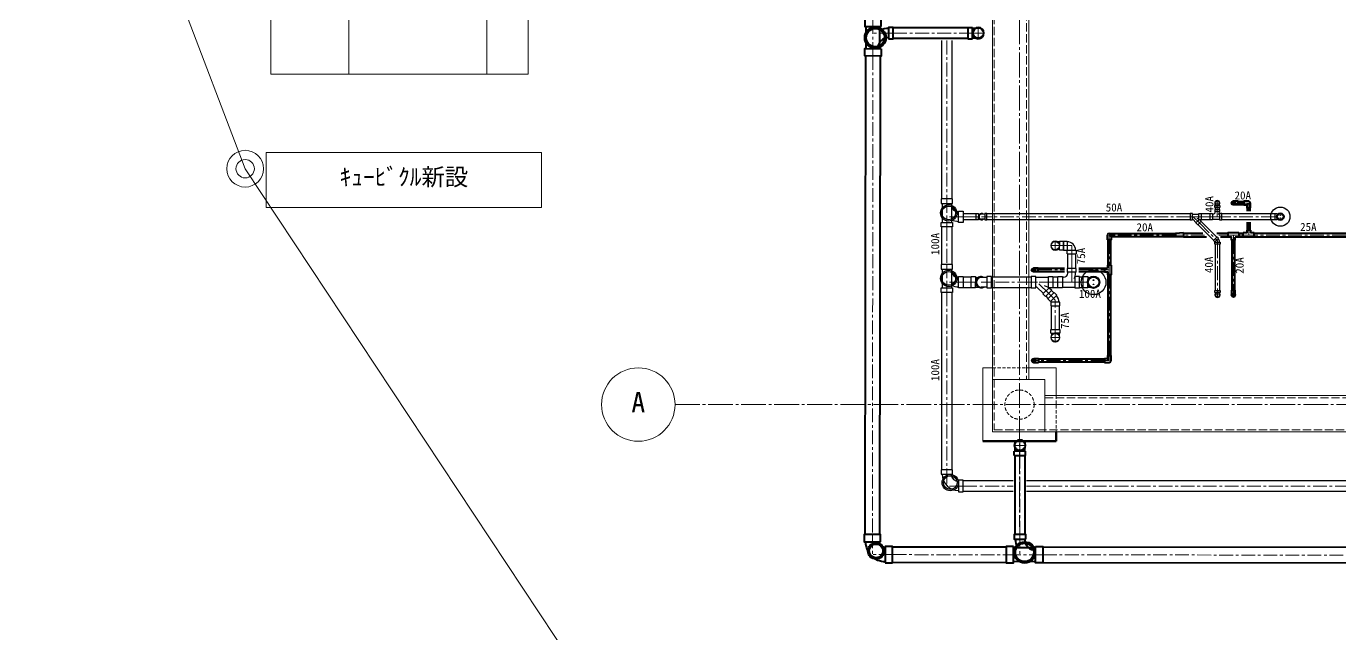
# Model space of a CAD drawing. Units: millimetres at full size. Extents: x -12803 to 120774, y -9413 to 101127.
# Drawn here: x -12603 to 1696, y 11550 to 18168 of the extents above; entities that cross this region are included whole.
import ezdxf
from ezdxf.enums import TextEntityAlignment as Align

# ---------------------------------------------------------------- set-up
doc = ezdxf.new("R2010")
doc.units = ezdxf.units.MM
doc.header["$LTSCALE"] = 30
for name, pattern in [('CHAIN1', [8, 5, -1, 1, -1]), ('CHAIN2', [12, 9, -1, 1, -1]), ('DASHED1', [1.8, 1.2, -0.6]), ('DASHED3', [4, 3, -1])]:
    doc.linetypes.add(name, pattern=pattern)
for name, color, linetype, lineweight in [('0-1_1-2', 7, 'Continuous', 15), ('0-8_1-9', 7, 'Continuous', 15), ('0-9_1-1', 7, 'CHAIN2', 15), ('0-F_1-16', 7, 'Continuous', 15), ('9-1_配管－汚水１：硬質塩ビ管（ＤＶ）', 2, 'Continuous', 30), ('9-3_配管－給水３：ＶＬＰ(ＶＤ)', 7, 'Continuous', 15), ('9-C_配管－排水１：塩ビ製小口径マス（ＶＰ）', 2, 'Continuous', 30), ('9-D_無題14', 5, 'Continuous', 40)]:
    doc.layers.add(name, color=color, linetype=linetype, lineweight=lineweight)
doc.styles.add('ＭＳ ゴシック', font='')
doc.styles.get('ＭＳ ゴシック').set_extended_font_data('MS Gothic')

msp = doc.modelspace()

# ---------------------------------------------------------------- linework, layer by layer
at = {"layer": '0-1_1-2', "linetype": 'DASHED3'}
msp.add_line((-1715, 18321.26), (-1715, 14321.26), dxfattribs=at)
at = {"layer": '0-1_1-2'}
for p, q in [((-1690, 18321.26), (-1690, 14321.26)), ((-2190, 14446.26), (-2085, 14446.26)), ((-2085, 14321.26), (-1515, 14321.26)), ((-1515, 14321.26), (-1515, 13751.26)), ((-1390, 13751.26), (-1390, 13646.26))]:
    msp.add_line(p, q, dxfattribs=at)
at = {"layer": '0-1_1-2', "linetype": 'DASHED1'}
for p, q in [((-2085, 14446.26), (-1690, 14446.26)), ((-1390, 14146.26), (-1390, 13751.26))]:
    msp.add_line(p, q, dxfattribs=at)
at = {"layer": '0-1_1-2', "color": 134, "lineweight": 50}
for p in [(-1390, 13751.26), (-2190, 13646.26)]:
    msp.add_line(p, (-1390, 13646.26), dxfattribs=at)
at = {"layer": '0-1_1-2'}
for points in [[(-2085, 26941.26), (-2085, 13751.26), (35105, 13751.26)], [(-2190, 14446.26), (-2190, 13646.26), (-1390, 13646.26)], [(-1690, 14446.26), (-1390, 14446.26), (-1390, 14146.26)]]:
    msp.add_lwpolyline(points, dxfattribs=at)
at = {"layer": '0-1_1-2', "linetype": 'DASHED3'}
msp.add_lwpolyline([(-2065, 26921.26), (-2065, 13771.26), (35085, 13771.26)], dxfattribs=at)
at = {"layer": '0-1_1-2', "linetype": 'DASHED1'}
msp.add_circle((-1790, 14046.26), 159.25, dxfattribs=at)
at = {"layer": '0-8_1-9'}
for p, q in [((-9940, 24846.26), (-9940, 17646.26)), ((-9090, 24846.26), (-9090, 17646.26)), ((-7590, 24846.26), (-7590, 17646.26)), ((-10220, 16616.26), (-12603, 22887.26)), ((-9940, 17646.26), (-7140, 17646.26)), ((-9992.12, 16794.31), (-9992.12, 16194.31)), ((-10220, 16616.26), (-6495, 10987.26)), ((-9992.12, 16194.31), (-6992.12, 16194.31))]:
    msp.add_line(p, q, dxfattribs=at)
for points in [[(-9940, 24846.26), (-7140, 24846.26), (-7140, 17646.26)], [(-9992.12, 16794.31), (-6992.12, 16794.31), (-6992.12, 16194.31)]]:
    msp.add_lwpolyline(points, dxfattribs=at)
for radius in [200, 100]:
    msp.add_circle((-10220, 16616.26), radius, dxfattribs=at)
at = {"layer": '0-9_1-1'}
for p, q in [((-1790, 31201.26), (-1790, 12715.3)), ((-5540, 14046.26), (39710, 14046.26))]:
    msp.add_line(p, q, dxfattribs=at)
at = {"layer": '0-9_1-1', "linetype": 'Continuous'}
msp.add_circle((-5940, 14046.26), 400, dxfattribs=at)
at = {"layer": '0-F_1-16'}
msp.add_line((-1515, 14146.26), (3935, 14146.26), dxfattribs=at)
at = {"layer": '0-F_1-16', "linetype": 'DASHED3'}
msp.add_line((-1515, 14121.26), (3935, 14121.26), dxfattribs=at)
at = {"layer": '9-1_配管－汚水１：硬質塩ビ管（ＤＶ）', "color": 7, "linetype": 'CHAIN1', "lineweight": 15}
for p, q in [((334.01, 16241.26), (391.61, 16241.26)), ((362.81, 16212.46), (362.81, 16270.06)), ((362.81, 16192.26), (362.81, 16217.26)), ((362.81, 16192.26), (362.81, 16172.58)), ((362.81, 16172.58), (362.81, 16093.58)), ((-2260.37, 16093.58), (-2401.86, 16093.58)), ((-2260.37, 16093.58), (-2235.87, 16093.58)), ((-2238.37, 16093.58), (-2235.87, 16093.58)), ((-2202.37, 16127.08), (-2202.37, 16129.58)), ((-2144.37, 16093.58), (-2202.37, 16093.58)), ((-2202.37, 16057.58), (-2202.37, 16060.08)), ((67.87, 16093.58), (-2144.37, 16093.58)), ((67.87, 16093.58), (100.87, 16093.58)), ((187.87, 16093.58), (100.87, 16093.58)), ((169.46, 16024.99), (100.87, 16093.58)), ((169.46, 16024.99), (340.19, 15854.26)), ((285.81, 16093.58), (187.87, 16093.58)), ((285.81, 16093.58), (362.81, 16093.58)), ((410.81, 16093.58), (362.81, 16093.58)), ((991.52, 16093.58), (410.81, 16093.58)), ((991.52, 16093.58), (1019.52, 16093.58)), ((-1454.34, 15777.76), (-1347.54, 15777.76)), ((-1400.94, 15724.36), (-1400.94, 15831.16)), ((-1312.94, 15777.76), (-1356.44, 15777.76)), ((-1312.94, 15777.76), (-1309.59, 15777.76)), ((-1309.59, 15777.76), (-1221.59, 15777.76)), ((-1221.59, 15689.76), (-1221.59, 15777.76)), ((340.19, 15854.26), (365.64, 15828.8)), ((365.64, 15792.8), (365.64, 15828.8)), ((365.64, 15792.8), (365.64, 15290.26)), ((-1221.59, 15689.76), (-1221.59, 15528.89)), ((-2206.06, 15440.89), (-2206.06, 15447.29)), ((-1221.59, 15528.89), (-1221.59, 15378.89)), ((-2318.06, 15378.89), (-2401.02, 15378.89)), ((-2318.06, 15378.89), (-2268.06, 15378.89)), ((-2274.46, 15378.89), (-2268.06, 15378.89)), ((-2094.06, 15378.89), (-2206.06, 15378.89)), ((-2206.06, 15310.49), (-2206.06, 15316.89)), ((-1663.2, 15378.89), (-2094.06, 15378.89)), ((-1663.2, 15378.89), (-1594.2, 15378.89)), ((-1426.2, 15378.89), (-1594.2, 15378.89)), ((-1472.57, 15257.26), (-1594.2, 15378.89)), ((-1371.59, 15378.89), (-1426.2, 15378.89)), ((-1371.59, 15378.89), (-1221.59, 15378.89)), ((-1138.59, 15378.89), (-1221.59, 15378.89)), ((-1096.18, 15378.89), (-1138.59, 15378.89)), ((-1096.18, 15378.89), (-1041.18, 15378.89)), ((-1446.9, 15231.59), (-1472.57, 15257.26)), ((-1446.9, 15231.59), (-1400.94, 15185.63)), ((-1400.94, 15120.63), (-1400.94, 15185.63)), ((336.84, 15241.26), (394.44, 15241.26)), ((365.64, 15290.26), (365.64, 15265.26)), ((365.64, 15212.46), (365.64, 15270.06)), ((-1400.94, 14865.76), (-1400.94, 15120.63)), ((-1454.34, 14777.76), (-1347.54, 14777.76)), ((-1400.94, 14865.76), (-1400.94, 14822.26)), ((-1400.94, 14724.36), (-1400.94, 14831.16))]:
    msp.add_line(p, q, dxfattribs=at)
at = {"layer": '9-1_配管－汚水１：硬質塩ビ管（ＤＶ）'}
for p, q in [((334.81, 16214.26), (355.39, 16214.26)), ((338.81, 16192.26), (338.81, 16172.58)), ((340.31, 16214.26), (340.31, 16224.6)), ((390.81, 16214.26), (370.23, 16214.26)), ((385.31, 16214.26), (385.31, 16224.6)), ((386.81, 16172.58), (386.81, 16192.26)), ((390.81, 16214.26), (390.81, 16192.26)), ((-2260.37, 16123.58), (-2401.86, 16123.58)), ((-2401.86, 16063.58), (-2260.37, 16063.58)), ((-2235.37, 16060.08), (-2260.37, 16060.08)), ((-2235.37, 16127.08), (-2235.37, 16099.34)), ((-2235.37, 16122.08), (-2219.97, 16122.08)), ((-2235.37, 16060.08), (-2235.37, 16087.81)), ((-2235.37, 16065.08), (-2219.97, 16065.08)), ((-2169.37, 16122.08), (-2202.37, 16122.08)), ((-2169.37, 16065.08), (-2202.37, 16065.08)), ((67.87, 16123.58), (-2144.37, 16123.58)), ((-2144.37, 16063.58), (67.87, 16063.58)), ((92.87, 16122.18), (162.87, 16122.18)), ((97.36, 16064.98), (92.87, 16064.98)), ((134.31, 16028.03), (97.36, 16064.98)), ((169.46, 16063.17), (131.27, 16024.99)), ((161.57, 16064.98), (142.48, 16072.89)), ((162.87, 16064.98), (161.57, 16064.98)), ((166.42, 16060.13), (161.57, 16064.98)), ((357.16, 15871.23), (186.43, 16041.96)), ((285.81, 16123.58), (187.87, 16123.58)), ((187.87, 16063.58), (285.81, 16063.58)), ((316.73, 16122.18), (310.81, 16122.18)), ((310.81, 16064.98), (385.81, 16064.98)), ((389.81, 16150.58), (335.81, 16150.58)), ((340.17, 16145.62), (340.17, 16150.58)), ((385.81, 16122.18), (380.62, 16122.18)), ((385.57, 16145.51), (385.57, 16150.58)), ((991.52, 16123.58), (410.81, 16123.58)), ((410.81, 16063.58), (991.52, 16063.58)), ((1016.52, 16060.08), (991.52, 16060.08)), ((1016.52, 16127.08), (1016.52, 16099.34)), ((1016.52, 16122.08), (1031.92, 16122.08)), ((1016.52, 16060.08), (1016.52, 16087.81)), ((1016.52, 16065.08), (1031.92, 16065.08)), ((152.49, 16008.02), (323.21, 15837.29)), ((-1352.94, 15819.76), (-1376.69, 15819.76)), ((-1352.94, 15735.76), (-1376.69, 15735.76)), ((-1352.94, 15826.26), (-1312.94, 15826.26)), ((-1352.94, 15826.26), (-1352.94, 15784.71)), ((-1352.94, 15729.26), (-1352.94, 15770.82)), ((-1309.59, 15822.26), (-1312.94, 15822.26)), ((-1312.94, 15733.26), (-1309.59, 15733.26)), ((-1309.59, 15729.26), (-1269.59, 15729.26)), ((-1269.59, 15826.26), (-1269.59, 15729.26)), ((341.64, 15792.8), (341.64, 15290.26)), ((389.64, 15290.26), (389.64, 15792.8)), ((-1270.09, 15689.76), (-1173.09, 15689.76)), ((-1266.09, 15689.76), (-1266.09, 15528.89)), ((-1177.09, 15528.89), (-1177.09, 15689.76)), ((-1173.09, 15488.89), (-1270.09, 15488.89)), ((-1263.67, 15479.03), (-1263.67, 15488.89)), ((-1179.28, 15478.92), (-1179.28, 15488.89)), ((-2318.06, 15435.89), (-2401.02, 15435.89)), ((-2401.02, 15321.89), (-2318.06, 15321.89)), ((-2268.06, 15316.89), (-2318.06, 15316.89)), ((-2268.06, 15440.89), (-2268.06, 15378.89)), ((-2268.06, 15431.89), (-2238.23, 15431.89)), ((-2268.06, 15316.89), (-2268.06, 15378.89)), ((-2268.06, 15325.89), (-2238.23, 15325.89)), ((-2144.06, 15431.89), (-2206.06, 15431.89)), ((-2144.06, 15325.89), (-2206.06, 15325.89)), ((-1663.2, 15435.89), (-2094.06, 15435.89)), ((-2094.06, 15321.89), (-1663.2, 15321.89)), ((-1613.2, 15432.78), (-1476.2, 15432.78)), ((-1599.98, 15324.99), (-1613.2, 15324.98)), ((-1530.7, 15255.71), (-1599.98, 15324.99)), ((-1466.56, 15319.84), (-1535.15, 15251.25)), ((-1480.62, 15324.99), (-1516.95, 15340.04)), ((-1476.2, 15324.98), (-1480.62, 15324.99)), ((-1471.02, 15315.39), (-1480.62, 15324.99)), ((-1371.59, 15435.89), (-1426.2, 15435.89)), ((-1426.2, 15321.89), (-1371.59, 15321.89)), ((-1309.91, 15432.79), (-1321.59, 15432.79)), ((-1321.59, 15324.99), (-1188.59, 15324.99)), ((-1188.59, 15432.79), (-1189.04, 15432.79)), ((-1096.18, 15435.89), (-1138.59, 15435.89)), ((-1138.59, 15321.89), (-1096.18, 15321.89)), ((-1046.18, 15316.89), (-1096.18, 15316.89)), ((-1046.18, 15440.89), (-1046.18, 15378.89)), ((-1046.18, 15431.89), (-1016.35, 15431.89)), ((-1046.18, 15316.89), (-1046.18, 15378.89)), ((-1046.18, 15325.89), (-1016.35, 15325.89)), ((-1504.04, 15225.8), (-1478.37, 15200.12)), ((-1415.43, 15263.06), (-1441.11, 15288.73)), ((337.64, 15268.26), (337.64, 15290.26)), ((337.64, 15268.26), (361.93, 15268.26)), ((343.14, 15268.26), (343.14, 15257.93)), ((393.64, 15268.26), (369.35, 15268.26)), ((388.14, 15268.26), (388.14, 15257.93)), ((-1445.44, 15120.63), (-1445.44, 14865.76)), ((-1356.44, 14865.76), (-1356.44, 15120.63)), ((-1449.44, 14825.76), (-1449.44, 14865.76)), ((-1449.44, 14825.76), (-1407.89, 14825.76)), ((-1442.94, 14825.76), (-1442.94, 14802.02)), ((-1352.44, 14825.76), (-1393.99, 14825.76)), ((-1358.94, 14825.76), (-1358.94, 14802.02))]:
    msp.add_line(p, q, dxfattribs=at)
for points in [[(390.81, 16192.26), (334.81, 16192.26), (334.81, 16214.26)], [(389.81, 16150.58), (389.81, 16172.58), (335.81, 16172.58), (335.81, 16150.58)], [(-2260.37, 16060.08), (-2260.37, 16127.08), (-2235.37, 16127.08)], [(169.46, 16063.17), (188.55, 16044.08), (150.36, 16005.9), (131.27, 16024.99)], [(991.52, 16060.08), (991.52, 16127.08), (1016.52, 16127.08)], [(-1312.94, 15826.26), (-1312.94, 15729.26), (-1352.94, 15729.26)], [(-1309.59, 15729.26), (-1309.59, 15826.26), (-1269.59, 15826.26)], [(-1270.09, 15689.76), (-1270.09, 15729.76), (-1173.09, 15729.76), (-1173.09, 15689.76)], [(-1173.09, 15488.89), (-1173.09, 15528.89), (-1270.09, 15528.89), (-1270.09, 15488.89)], [(-2318.06, 15316.89), (-2318.06, 15440.89), (-2268.06, 15440.89)], [(-1466.56, 15319.84), (-1438.28, 15291.56), (-1506.87, 15222.97), (-1535.15, 15251.25)], [(-1096.18, 15316.89), (-1096.18, 15440.89), (-1046.18, 15440.89)], [(337.64, 15290.26), (393.64, 15290.26), (393.64, 15268.26)], [(-1449.44, 14865.76), (-1352.44, 14865.76), (-1352.44, 14825.76)]]:
    msp.add_lwpolyline(points, dxfattribs=at)
for points in [[(-2144.37, 16060.08), (-2144.37, 16127.08), (-2169.37, 16127.08), (-2169.37, 16060.08)], [(67.87, 16127.08), (67.87, 16060.08), (92.87, 16060.08), (92.87, 16127.08)], [(187.87, 16127.08), (187.87, 16060.08), (162.87, 16060.08), (162.87, 16127.08)], [(285.81, 16060.08), (285.81, 16127.08), (310.81, 16127.08), (310.81, 16060.08)], [(410.81, 16060.08), (410.81, 16127.08), (385.81, 16127.08), (385.81, 16060.08)], [(359.98, 15874.06), (375.74, 15858.3), (336.14, 15818.71), (320.39, 15834.46)], [(337.64, 15792.8), (337.64, 15815.08), (393.64, 15815.08), (393.64, 15792.8)], [(-2094.06, 15316.89), (-2094.06, 15440.89), (-2144.06, 15440.89), (-2144.06, 15316.89)], [(-1663.2, 15440.89), (-1663.2, 15316.89), (-1613.2, 15316.89), (-1613.2, 15440.89)], [(-1426.2, 15440.89), (-1426.2, 15316.89), (-1476.2, 15316.89), (-1476.2, 15440.89)], [(-1371.59, 15316.89), (-1371.59, 15440.89), (-1321.59, 15440.89), (-1321.59, 15316.89)], [(-1138.59, 15316.89), (-1138.59, 15440.89), (-1188.59, 15440.89), (-1188.59, 15316.89)], [(-1481.2, 15197.3), (-1452.56, 15168.66), (-1383.97, 15237.25), (-1412.61, 15265.89)], [(-1352.44, 15120.63), (-1352.44, 15161.13), (-1449.44, 15161.13), (-1449.44, 15120.63)]]:
    msp.add_lwpolyline(points, close=True, dxfattribs=at)
for centre, radius in [((362.81, 16241.26), 24), ((1049.52, 16093.58), 105), ((1049.52, 16093.58), 40), ((1049.52, 16093.58), 33.5), ((1049.52, 16093.58), 30), ((1049.52, 16106.91), 2), ((1049.52, 16080.24), 2), ((-1400.94, 15777.76), 44.5), ((-984.18, 15378.89), 135), ((-984.18, 15378.89), 67.5), ((-984.18, 15378.89), 61), ((-984.18, 15378.89), 57), ((-984.18, 15401.39), 3.38), ((-984.18, 15356.39), 3.38), ((365.64, 15241.26), 24), ((-1400.94, 14777.76), 44.5)]:
    msp.add_circle(centre, radius, dxfattribs=at)
for centre, radius, start, end in [((362.81, 16241.26), 28, 90, 180), ((362.81, 16241.26), 28, 180, 270), ((362.81, 16241.26), 28, 0, 90), ((362.81, 16241.26), 28, 270, 0), ((-2202.37, 16093.58), 33.5, 58.29293, 301.70707), ((-2202.37, 16093.58), 28.5, 90, 270), ((316.73, 16145.62), 23.44, 270, 0), ((326.97, 16145.51), 58.6, 330, 0), ((1049.52, 16093.58), 33.5, 90, 180), ((1049.52, 16093.58), 33.5, 180, 270), ((1049.52, 16093.58), 33.5, 0, 90), ((1049.52, 16093.58), 33.5, 270, 0), ((-1400.94, 15777.76), 48.5, 90, 180), ((-1400.94, 15777.76), 48.5, 180, 270), ((-1400.94, 15777.76), 48.5, 0, 90), ((-1400.94, 15777.76), 48.5, 270, 0), ((-1269.59, 15729.76), 90, 0, 90), ((-1269.59, 15729.76), 6, 0, 90), ((331.84, 15814.8), 11.3, 0, 45), ((331.84, 15814.8), 56.3, 0, 45), ((-1309.91, 15479.03), 46.24, 270, 0), ((-1294.88, 15478.92), 115.6, 330, 0), ((-2206.06, 15378.89), 62, 58.74192, 301.25808), ((-2206.06, 15378.89), 53, 90, 270), ((-984.18, 15378.89), 62, 90, 180), ((-984.18, 15378.89), 62, 180, 270), ((-984.18, 15378.89), 62, 0, 90), ((-984.18, 15378.89), 62, 270, 0), ((-1461.29, 15160.63), 18.36, 0, 45), ((-1461.29, 15160.63), 102.36, 0, 45), ((365.64, 15241.26), 28, 90, 180), ((365.64, 15241.26), 28, 180, 270), ((365.64, 15241.26), 28, 0, 90), ((365.64, 15241.26), 28, 270, 0), ((-1400.94, 14777.76), 48.5, 90, 180), ((-1400.94, 14777.76), 48.5, 180, 270), ((-1400.94, 14777.76), 48.5, 0, 90), ((-1400.94, 14777.76), 48.5, 270, 0)]:
    msp.add_arc(centre, radius, start, end, dxfattribs=at)
at = {"layer": '9-3_配管－給水３：ＶＬＰ(ＶＤ)', "linetype": 'CHAIN1'}
for p, q in [((518.45, 16241.26), (555.65, 16241.26)), ((537.05, 16222.66), (537.05, 16259.86)), ((589.05, 16241.26), (552.55, 16241.26)), ((589.05, 16241.26), (652.84, 16241.26)), ((652.84, 16241.26), (704.84, 16241.26)), ((704.84, 16189.26), (704.84, 16241.26)), ((704.84, 16189.26), (704.84, 16153.58)), ((704.84, 16033.58), (704.84, 15947.43)), ((-761.01, 15892.43), (-813.01, 15892.43)), ((-813.01, 15840.43), (-813.01, 15892.43)), ((-90.51, 15892.43), (-761.01, 15892.43)), ((-90.51, 15892.43), (-47.01, 15892.43)), ((-3.51, 15892.43), (-47.01, 15892.43)), ((225.65, 15892.43), (-3.51, 15892.43)), ((479.47, 15892.43), (378.38, 15892.43)), ((479.47, 15892.43), (538.47, 15892.43)), ((597.47, 15892.43), (538.47, 15892.43)), ((538.47, 15837.43), (538.47, 15892.43)), ((645.84, 15892.43), (597.47, 15892.43)), ((645.84, 15892.43), (704.84, 15892.43)), ((704.84, 15947.43), (704.84, 15892.43)), ((763.84, 15892.43), (704.84, 15892.43)), ((1764.67, 15892.43), (763.84, 15892.43)), ((-813.01, 15840.43), (-813.01, 15564.97)), ((538.47, 15837.43), (538.47, 15293.26)), ((-1657.79, 15512.97), (-1620.59, 15512.97)), ((-1639.19, 15494.37), (-1639.19, 15531.57)), ((-1587.19, 15512.97), (-1623.69, 15512.97)), ((-1587.19, 15512.97), (-1300.09, 15512.97)), ((-1143.09, 15512.97), (-865.01, 15512.97)), ((-865.01, 15512.97), (-813.01, 15512.97)), ((-813.01, 15564.97), (-813.01, 15512.97)), ((-813.01, 15460.97), (-813.01, 15512.97)), ((-813.01, 15460.97), (-813.01, 14578.08)), ((519.87, 15241.26), (557.07, 15241.26)), ((538.47, 15293.26), (538.47, 15256.76)), ((538.47, 15222.66), (538.47, 15259.86)), ((-1654.25, 14526.08), (-1617.05, 14526.08)), ((-1635.65, 14507.48), (-1635.65, 14544.68)), ((-1583.65, 14526.08), (-1620.15, 14526.08)), ((-865.01, 14526.08), (-1583.65, 14526.08)), ((-865.01, 14526.08), (-813.01, 14526.08)), ((-813.01, 14578.08), (-813.01, 14526.08))]:
    msp.add_line(p, q, dxfattribs=at)
at = {"layer": '9-3_配管－給水３：ＶＬＰ(ＶＤ)', "color": 5, "lineweight": 40}
for p, q in [((589.05, 16260.76), (537.05, 16260.76)), ((589.05, 16221.76), (537.05, 16221.76)), ((589.05, 16221.76), (589.05, 16260.76)), ((652.84, 16256.76), (589.05, 16256.76)), ((589.05, 16225.76), (652.84, 16225.76)), ((685.34, 16221.76), (699.13, 16235.55)), ((689.34, 16189.26), (689.34, 16153.58)), ((720.34, 16153.58), (720.34, 16189.26)), ((724.34, 16189.26), (724.34, 16241.26)), ((689.34, 16033.58), (689.34, 15947.43)), ((720.34, 15947.43), (720.34, 16033.58)), ((-832.51, 15840.43), (-832.51, 15892.43)), ((-793.51, 15872.93), (-807.3, 15886.72)), ((-90.51, 15907.93), (-761.01, 15907.93)), ((-761.01, 15876.93), (-90.51, 15876.93)), ((-3.51, 15915.93), (-90.51, 15911.93)), ((-90.51, 15911.93), (-90.51, 15872.93)), ((-3.51, 15868.93), (-90.51, 15872.93)), ((-3.51, 15915.93), (-3.51, 15868.93)), ((206.75, 15911.33), (-3.51, 15911.33)), ((-3.51, 15873.53), (244.55, 15873.53)), ((479.47, 15911.33), (359.48, 15911.33)), ((397.28, 15873.53), (479.47, 15873.53)), ((597.47, 15915.93), (597.47, 15868.93)), ((645.84, 15911.33), (597.47, 15911.33)), ((597.47, 15873.53), (645.84, 15873.53)), ((724.34, 15947.43), (685.34, 15947.43)), ((724.34, 15947.43), (724.34, 15915.93)), ((763.84, 15915.93), (724.34, 15915.93)), ((763.84, 15868.93), (763.84, 15915.93)), ((1764.67, 15911.33), (763.84, 15911.33)), ((763.84, 15873.53), (1764.67, 15873.53)), ((-828.51, 15840.43), (-828.51, 15564.97)), ((-797.51, 15564.97), (-797.51, 15840.43)), ((557.97, 15837.43), (518.97, 15837.43)), ((522.97, 15837.43), (522.97, 15293.26)), ((553.97, 15293.26), (553.97, 15837.43)), ((597.47, 15868.93), (557.97, 15868.93)), ((557.97, 15837.43), (557.97, 15868.93)), ((-1587.19, 15532.47), (-1639.19, 15532.47)), ((-1587.19, 15493.47), (-1639.19, 15493.47)), ((-1587.19, 15493.47), (-1587.19, 15532.47)), ((-1300.09, 15528.47), (-1587.19, 15528.47)), ((-1587.19, 15497.47), (-1300.09, 15497.47)), ((-865.01, 15528.47), (-1143.09, 15528.47)), ((-1143.09, 15497.47), (-865.01, 15497.47)), ((-865.01, 15532.47), (-865.01, 15493.47)), ((-865.01, 15532.47), (-832.51, 15532.47)), ((-793.51, 15564.97), (-832.51, 15564.97)), ((-832.51, 15564.97), (-832.51, 15532.47)), ((-828.51, 15460.97), (-828.51, 14578.08)), ((-797.51, 14578.08), (-797.51, 15460.97)), ((518.97, 15293.26), (518.97, 15241.26)), ((518.97, 15293.26), (557.97, 15293.26)), ((557.97, 15241.26), (557.97, 15293.26)), ((-1583.65, 14545.58), (-1635.65, 14545.58)), ((-1635.65, 14506.58), (-1583.65, 14506.58)), ((-1583.65, 14545.58), (-1583.65, 14506.58)), ((-865.01, 14541.58), (-1583.65, 14541.58)), ((-1583.65, 14510.58), (-865.01, 14510.58)), ((-865.01, 14506.58), (-813.01, 14506.58)), ((-832.51, 14545.58), (-818.72, 14531.79))]:
    msp.add_line(p, q, dxfattribs=at)
for points in [[(704.84, 16260.76), (652.84, 16260.76), (652.84, 16221.76), (683.39, 16221.76)], [(685.34, 16219.81), (685.34, 16189.26), (724.34, 16189.26)], [(-813.01, 15911.93), (-761.01, 15911.93), (-761.01, 15872.93), (-791.56, 15872.93)], [(597.47, 15915.93), (479.47, 15915.93), (479.47, 15868.93)], [(685.34, 15947.43), (685.34, 15915.93), (645.84, 15915.93)], [(763.84, 15868.93), (645.84, 15868.93), (645.84, 15915.93)], [(-793.51, 15870.98), (-793.51, 15840.43), (-832.51, 15840.43)], [(518.97, 15837.43), (518.97, 15868.93), (479.47, 15868.93)], [(-865.01, 15493.47), (-832.51, 15493.47), (-832.51, 15460.97)], [(-793.51, 15564.97), (-793.51, 15460.97), (-832.51, 15460.97)], [(-834.46, 14545.58), (-865.01, 14545.58), (-865.01, 14506.58)], [(-793.51, 14526.08), (-793.51, 14578.08), (-832.51, 14578.08), (-832.51, 14547.53)]]:
    msp.add_lwpolyline(points, dxfattribs=at)
for centre, radius in [((537.05, 16241.26), 19.5), ((537.05, 16241.26), 15.5), ((-1639.19, 15512.97), 19.5), ((-1639.19, 15512.97), 15.5), ((538.47, 15241.26), 19.5), ((538.47, 15241.26), 15.5), ((-1635.65, 14526.08), 19.5), ((-1635.65, 14526.08), 15.5)]:
    msp.add_circle(centre, radius, dxfattribs=at)
for centre, radius, start, end in [((683.39, 16219.81), 1.95, 0, 90), ((704.84, 16241.26), 19.5, 0, 90), ((-813.01, 15892.43), 19.5, 90, 180), ((-791.56, 15870.98), 1.95, 90, 180), ((538.47, 15241.26), 19.5, 180, 0), ((-1635.65, 14526.08), 19.5, 90, 270), ((-834.46, 14547.53), 1.95, 270, 0), ((-813.01, 14526.08), 19.5, 270, 0)]:
    msp.add_arc(centre, radius, start, end, dxfattribs=at)
at = {"layer": '9-C_配管－排水１：塩ビ製小口径マス（ＶＰ）'}
for p, q in [((-2638.19, 18011.88), (-2638.19, 16286.64)), ((-2524.19, 16286.64), (-2524.19, 18011.88)), ((-2631.19, 16236.64), (-2631.19, 16031.64)), ((-2531.19, 16236.64), (-2531.19, 16031.64)), ((-2638.19, 15981.64), (-2638.19, 15573.35)), ((-2524.19, 15573.35), (-2524.19, 15981.64)), ((-2631.19, 15523.35), (-2631.19, 15318.35)), ((-2531.19, 15523.35), (-2531.19, 15318.35)), ((-2638.19, 15268.35), (-2638.19, 13337.21)), ((-2524.19, 13337.21), (-2524.19, 15268.35)), ((-1859.97, 13216.21), (-2403.19, 13216.21)), ((4129.08, 13216.21), (-1714.6, 13216.21)), ((-2403.19, 13102.21), (-1859.97, 13102.21)), ((-1714.6, 13102.21), (4129.08, 13102.21))]:
    msp.add_line(p, q, dxfattribs=at)
at = {"layer": '9-C_配管－排水１：塩ビ製小口径マス（ＶＰ）', "color": 7, "linetype": 'CHAIN1', "lineweight": 15}
for p, q in [((-2581.19, 18011.88), (-2581.19, 16286.64)), ((-2581.19, 16286.64), (-2581.19, 16092.14)), ((-2581.19, 15981.64), (-2581.19, 16092.14)), ((-2403.19, 16092.14), (-2581.19, 16092.14)), ((-2581.19, 15981.64), (-2581.19, 15573.35)), ((-2581.19, 15573.35), (-2581.19, 15378.85)), ((-2581.19, 15268.35), (-2581.19, 15378.85)), ((-2403.19, 15378.85), (-2581.19, 15378.85)), ((-2581.19, 15268.35), (-2581.19, 13337.21)), ((-2581.19, 13337.21), (-2581.19, 13159.21)), ((-2403.19, 13159.21), (-2581.19, 13159.21)), ((-2403.19, 13159.21), (-1859.97, 13159.21)), ((-1714.6, 13159.21), (4129.08, 13159.21))]:
    msp.add_line(p, q, dxfattribs=at)
at = {"layer": '9-C_配管－排水１：塩ビ製小口径マス（ＶＰ）'}
for points in [[(-2519.19, 16236.64), (-2519.19, 16286.64), (-2643.19, 16286.64), (-2643.19, 16236.64)], [(-2519.19, 16031.64), (-2519.19, 15981.64), (-2643.19, 15981.64), (-2643.19, 16031.64)], [(-2453.19, 16154.14), (-2403.19, 16154.14), (-2403.19, 16030.14), (-2453.19, 16030.14)], [(-2519.19, 15523.35), (-2519.19, 15573.35), (-2643.19, 15573.35), (-2643.19, 15523.35)], [(-2519.19, 15318.35), (-2519.19, 15268.35), (-2643.19, 15268.35), (-2643.19, 15318.35)], [(-2453.19, 15440.85), (-2403.19, 15440.85), (-2403.19, 15316.85), (-2453.19, 15316.85)], [(-2519.19, 13287.21), (-2519.19, 13337.21), (-2643.19, 13337.21), (-2643.19, 13287.21)], [(-2453.19, 13097.21), (-2403.19, 13097.21), (-2403.19, 13221.21), (-2453.19, 13221.21)]]:
    msp.add_lwpolyline(points, close=True, dxfattribs=at)
for centre, radius in [((-2561.19, 16134.14), 89), ((-2561.19, 16134.14), 75), ((-2561.19, 15420.85), 89), ((-2561.19, 15420.85), 75), ((-2544.19, 13196.21), 89), ((-2544.19, 13196.21), 75)]:
    msp.add_circle(centre, radius, dxfattribs=at)
for centre, radius, start in [((-2453.19, 16220.14), 78, 180), ((-2453.19, 16220.14), 178, 244.01077), ((-2453.19, 15506.85), 78, 180), ((-2453.19, 15506.85), 178, 244.01077), ((-2453.19, 13287.21), 178, 180), ((-2453.19, 13287.21), 78, 180)]:
    msp.add_arc(centre, radius, start, 270, dxfattribs=at)
at = {"layer": '9-D_無題14'}
for p, q in [((-3460.57, 17923.97), (-3460.29, 18163.97)), ((-3310.57, 17923.8), (-3310.29, 18163.8)), ((-2371.38, 18150.9), (-3165.39, 18150.64)), ((-3165.35, 18036.64), (-2371.34, 18036.9)), ((-2351.31, 18150.9), (-2371.36, 18150.9)), ((-2371.36, 18036.9), (-2351.31, 18036.9)), ((-2351.31, 18155.9), (-2351.31, 18031.9)), ((-2351.31, 18155.9), (-2301.31, 18155.9)), ((-2351.31, 18031.9), (-2301.31, 18031.9)), ((-2301.31, 18146.9), (-2271.48, 18146.9)), ((-2301.31, 18040.9), (-2271.48, 18040.9)), ((-3468.16, 17843.98), (-3474.07, 12631.99)), ((-3309.07, 12631.8), (-3303.16, 17843.79)), ((-1847.16, 13490.14), (-1847.16, 13540.14)), ((-1847.16, 13490.14), (-1723.16, 13490.14)), ((-1842.16, 13490.14), (-1842.16, 13470.09)), ((-1842.16, 13470.07), (-1841.9, 12630.02)), ((-1838.16, 13540.14), (-1838.16, 13569.97)), ((-1732.16, 13540.14), (-1732.16, 13569.97)), ((-1728.16, 13470.09), (-1728.16, 13490.14)), ((-1727.9, 12630.06), (-1728.16, 13470.11)), ((-1723.16, 13490.14), (-1723.16, 13540.14)), ((-1935.02, 12492.74), (-3171.87, 12494.15)), ((-1615.03, 12484.88), (-1855.03, 12485.15)), ((4057.08, 12485.94), (-1535.02, 12492.29)), ((-3252.06, 12322.74), (-3172.06, 12322.65)), ((-3172.05, 12329.15), (-1935.21, 12327.74)), ((-1615.2, 12334.88), (-1855.2, 12335.15)), ((-1535.21, 12327.29), (4056.89, 12320.94))]:
    msp.add_line(p, q, dxfattribs=at)
at = {"layer": '9-D_無題14', "color": 7, "linetype": 'CHAIN1', "lineweight": 15}
for p, q in [((-3385.2, 18243.89), (-3385.37, 18093.89)), ((-2239.31, 18025.5), (-2239.31, 18162.3)), ((-3385.66, 17843.89), (-3385.37, 18093.89)), ((-3165.37, 18093.64), (-3385.37, 18093.89)), ((-3165.37, 18093.64), (-2371.36, 18093.9)), ((-2371.36, 18093.9), (-2351.31, 18093.9)), ((-2351.31, 18093.9), (-2296.31, 18093.9)), ((-2307.71, 18093.9), (-2170.91, 18093.9)), ((-3385.66, 17843.89), (-3391.57, 12631.89)), ((-1853.56, 13602.14), (-1716.76, 13602.14)), ((-1785.16, 13533.74), (-1785.16, 13670.54)), ((-1785.16, 13490.14), (-1785.16, 13545.14)), ((-1785.16, 13470.09), (-1785.16, 13490.14)), ((-1784.9, 12630.04), (-1785.16, 13470.09)), ((-3391.71, 12631.89), (-3391.96, 12411.89)), ((-1784.86, 12630.07), (-1785.11, 12410.07)), ((-3171.96, 12411.65), (-3391.96, 12411.89)), ((-3171.96, 12411.65), (-1935.11, 12410.24)), ((-1935.11, 12410.24), (-1785.11, 12410.07)), ((-1535.11, 12409.79), (-1785.11, 12410.07)), ((-1535.11, 12409.79), (4056.98, 12403.44))]:
    msp.add_line(p, q, dxfattribs=at)
at = {"layer": '9-D_無題14'}
for points in [[(-3296.29, 18163.79), (-3296.2, 18243.79), (-3474.2, 18243.99), (-3474.29, 18163.99)], [(-3215.44, 18031.69), (-3165.44, 18031.64), (-3165.3, 18155.64), (-3215.3, 18155.69)], [(-3296.57, 17923.79), (-3296.66, 17843.79), (-3474.66, 17843.99), (-3474.57, 17923.99)], [(-3302.8, 12551.79), (-3302.71, 12631.79), (-3480.71, 12632), (-3480.8, 12552)], [(-1722.92, 12580), (-1722.86, 12630), (-1846.86, 12630.14), (-1846.92, 12580.14)], [(-1855.01, 12499.15), (-1935.01, 12499.24), (-1935.21, 12321.24), (-1855.21, 12321.15)], [(-1615.01, 12498.88), (-1535.01, 12498.79), (-1535.21, 12320.79), (-1615.21, 12320.88)]]:
    msp.add_lwpolyline(points, close=True, dxfattribs=at)
for points in [[(-2301.31, 18031.9), (-2301.31, 18093.9), (-2301.31, 18155.9)], [(-1723.16, 13540.14), (-1785.16, 13540.14), (-1847.16, 13540.14)], [(-3172.06, 12322.65), (-3171.86, 12500.65), (-3251.86, 12500.74), (-3252.06, 12322.74)]]:
    msp.add_lwpolyline(points, dxfattribs=at)
for centre, radius in [((-3359.43, 18043.86), 115.5), ((-3359.43, 18043.86), 100), ((-2239.31, 18093.9), 57), ((-1785.16, 13602.14), 57), ((-3351.91, 12451.85), 89), ((-3351.91, 12451.85), 75), ((-1735.08, 12436.02), 115.5), ((-1735.08, 12436.02), 100)]:
    msp.add_circle(centre, radius, dxfattribs=at)
for centre, radius, start, end in [((-3215.57, 17923.69), 120, 89.935, 179.935), ((-3215.57, 17923.69), 220, 89.935, 115.518), ((-2239.31, 18093.9), 62, 90, 180), ((-2239.31, 18093.9), 62, 180, 270), ((-2239.31, 18093.9), 62, 270, 90), ((-1785.16, 13602.14), 62, 0, 180), ((-1785.16, 13602.14), 62, 180, 270), ((-1785.16, 13602.14), 62, 270, 0), ((-3251.8, 12551.74), 215, 179.935, 269.935), ((-3251.8, 12551.74), 65, 179.935, 269.935), ((-1614.92, 12579.88), 220, 179.935, 205.518), ((-1614.92, 12579.88), 120, 179.935, 269.935)]:
    msp.add_arc(centre, radius, start, end, dxfattribs=at)

# ---------------------------------------------------------------- texts
at = {"layer": '0-8_1-9', "style": 'ＭＳ ゴシック'}
msp.add_text('ｷｭｰﾋﾞｸﾙ新設', height=186.6, dxfattribs=at).set_placement((-9192.16, 16377.21), align=Align.BOTTOM_LEFT)
at = {"layer": '0-9_1-1', "style": 'ＭＳ ゴシック'}
msp.add_text('A', height=219.9, dxfattribs=at).set_placement((-6015, 13896.26), align=Align.BOTTOM_LEFT)
at = {"layer": '9-1_配管－汚水１：硬質塩ビ管（ＤＶ）', "color": 7, "style": 'ＭＳ ゴシック'}
for s, p in [('40A', (347.35, 16138.72)), ('75A', (-1049.66, 15574.5)), ('40A', (341.64, 15479.02)), ('75A', (-1225.83, 14869.83))]:
    msp.add_text(s, height=87.98, rotation=90, dxfattribs=at).set_placement(p, align=Align.BOTTOM_LEFT)
for s, p in [('50A', (-851.32, 16123.58)), ('100A', (-1143.29, 15182.74))]:
    msp.add_text(s, height=87.98, dxfattribs=at).set_placement(p, align=Align.BOTTOM_LEFT)
at = {"layer": '9-3_配管－給水３：ＶＬＰ(ＶＤ)', "style": 'ＭＳ ゴシック'}
for s, p in [('20A', (550.84, 16255.05)), ('20A', (-516.24, 15907.93)), ('25A', (1264.25, 15911.33))]:
    msp.add_text(s, height=87.98, dxfattribs=at).set_placement(p, align=Align.BOTTOM_LEFT)
msp.add_text('20A', height=87.98, rotation=90, dxfattribs=at).set_placement((676.28, 15471.63), align=Align.BOTTOM_LEFT)
at = {"layer": '9-C_配管－排水１：塩ビ製小口径マス（ＶＰ）', "color": 7, "style": 'ＭＳ ゴシック'}
for p in [(-2638.19, 15676.75), (-2638.19, 14302.78)]:
    msp.add_text('100A', height=87.98, rotation=90, dxfattribs=at).set_placement(p, align=Align.BOTTOM_LEFT)

doc.saveas('drawing.dxf')
